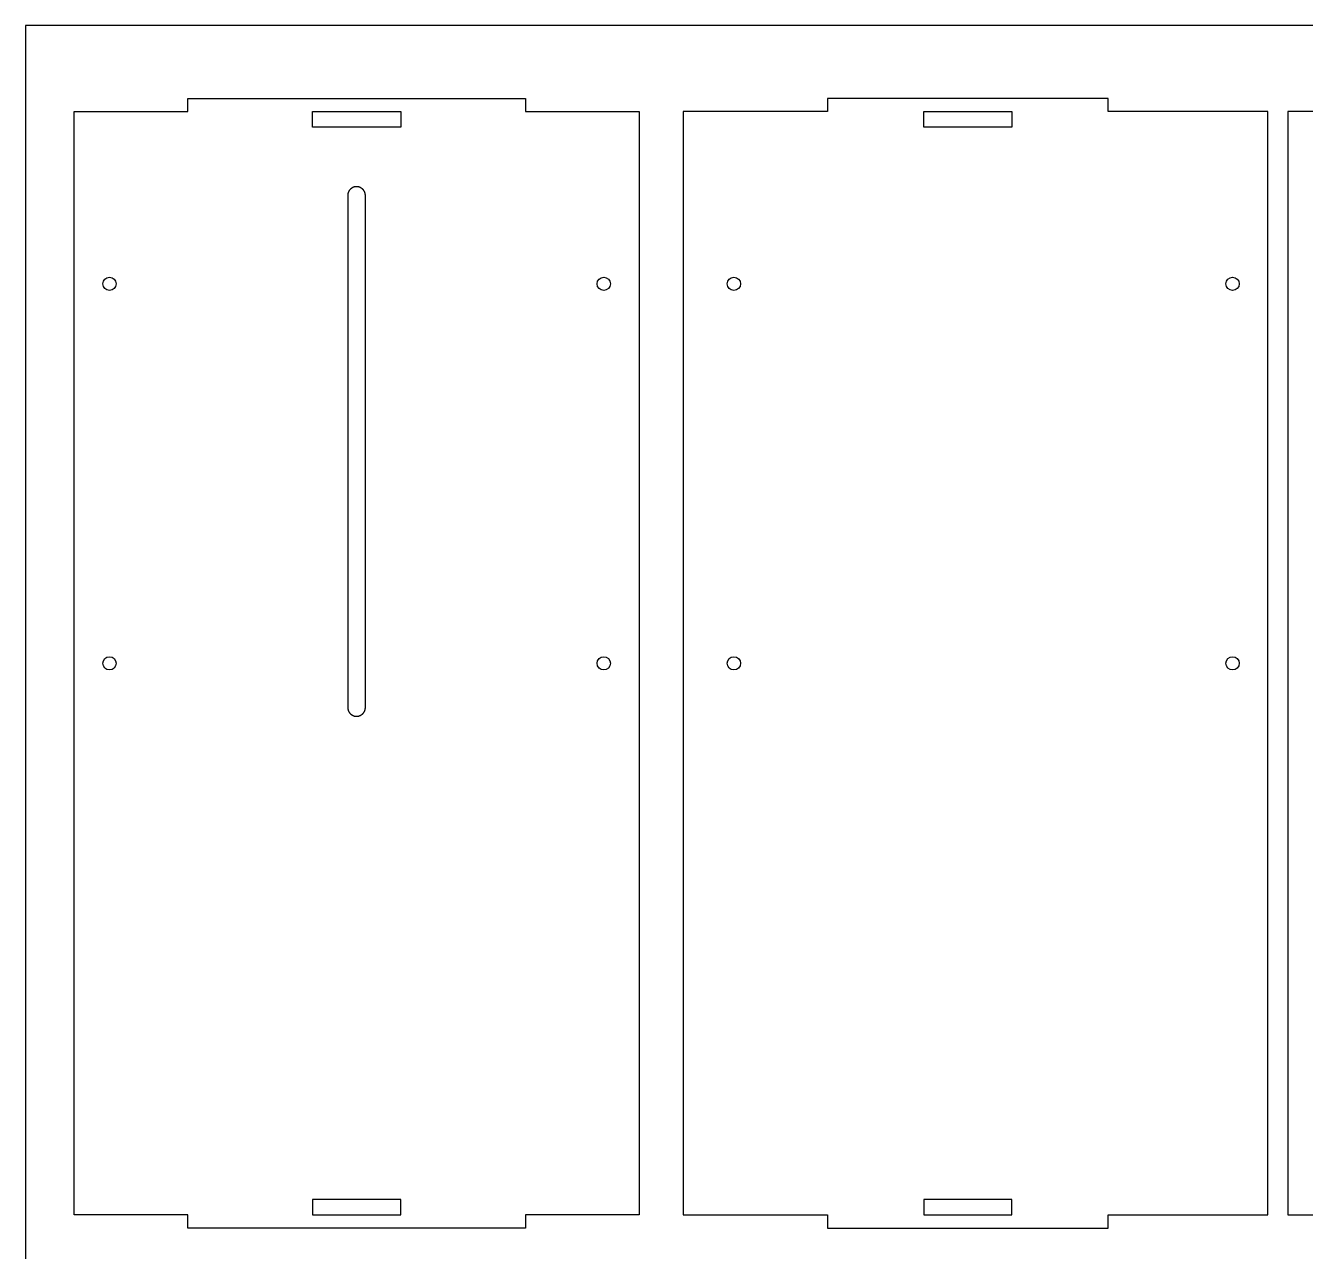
# Model space of a CAD drawing. Extents: x 118 to 718, y 223 to 1123.
# Drawn here: x 118 to 408, y 845.2 to 1123 of the extents above; entities that cross this region are included whole.
import ezdxf

# ---------------------------------------------------------------- set-up
doc = ezdxf.new("R2010")
doc.units = 0
doc.layers.add('2D$MOD_SUP', color=7, linetype='CONTINUOUS')
doc.layers.add('DEFAULT', color=7, linetype='CONTINUOUS')

msp = doc.modelspace()

# ---------------------------------------------------------------- linework, layer by layer
at = {"layer": '2D$MOD_SUP'}
for p, q in [((154.75, 1103.5), (154.75, 1106.5)), ((154.75, 1106.5), (231.25, 1106.5)), ((231.25, 1106.5), (231.25, 1103.5)), ((363.3, 1106.5), (299.7, 1106.5)), ((299.7, 1106.5), (299.7, 1103.5)), ((363.3, 1103.5), (363.3, 1106.5)), ((129, 853.5), (129, 1103.5)), ((129, 1103.5), (154.75, 1103.5)), ((183, 1100), (183, 1103.5)), ((183, 1103.5), (203, 1103.5)), ((203, 1103.5), (203, 1100)), ((231.25, 1103.5), (257, 1103.5)), ((257, 1103.5), (257, 853.5)), ((299.7, 1103.5), (267, 1103.5)), ((267, 1103.5), (267, 853.5)), ((321.5, 1100), (321.5, 1103.5)), ((321.5, 1103.5), (341.5, 1103.5)), ((341.5, 1103.5), (341.5, 1100)), ((399.5, 1103.5), (363.3, 1103.5)), ((399.5, 853.5), (399.5, 1103.5)), ((436.7, 1103.5), (404, 1103.5)), ((404, 1103.5), (404, 853.5)), ((203, 1100), (183, 1100)), ((341.5, 1100), (321.5, 1100)), ((191.01, 1084.73), (191, 1084.68)), ((191, 1084.68), (191, 1084.63)), ((191, 1084.63), (191, 1084.59)), ((191.02, 1084.82), (191.01, 1084.77)), ((191.01, 1084.77), (191.01, 1084.73)), ((191.03, 1084.86), (191.02, 1084.82)), ((191.04, 1084.91), (191.03, 1084.86)), ((191.05, 1084.96), (191.04, 1084.91)), ((191.06, 1085), (191.05, 1084.96)), ((191.07, 1085.05), (191.06, 1085)), ((191.09, 1085.1), (191.07, 1085.05)), ((191.1, 1085.14), (191.09, 1085.1)), ((191.12, 1085.19), (191.1, 1085.14)), ((191.14, 1085.24), (191.12, 1085.19)), ((191.16, 1085.28), (191.14, 1085.24)), ((191.18, 1085.33), (191.16, 1085.28)), ((191.2, 1085.37), (191.18, 1085.33)), ((191.22, 1085.42), (191.2, 1085.37)), ((191.24, 1085.46), (191.22, 1085.42)), ((191.27, 1085.51), (191.24, 1085.46)), ((191.29, 1085.55), (191.27, 1085.51)), ((191.32, 1085.59), (191.29, 1085.55)), ((191.35, 1085.64), (191.32, 1085.59)), ((191.38, 1085.68), (191.35, 1085.64)), ((191.41, 1085.72), (191.38, 1085.68)), ((191.44, 1085.76), (191.41, 1085.72)), ((191.48, 1085.8), (191.44, 1085.76)), ((191.51, 1085.84), (191.48, 1085.8)), ((191.55, 1085.88), (191.51, 1085.84)), ((191.58, 1085.91), (191.55, 1085.88)), ((191.62, 1085.95), (191.58, 1085.91)), ((191.66, 1085.99), (191.62, 1085.95)), ((191.7, 1086.02), (191.66, 1085.99)), ((191.74, 1086.05), (191.7, 1086.02)), ((191.78, 1086.08), (191.74, 1086.05)), ((191.82, 1086.12), (191.78, 1086.08)), ((191.86, 1086.15), (191.82, 1086.12)), ((191.9, 1086.17), (191.86, 1086.15)), ((191.94, 1086.2), (191.9, 1086.17)), ((191.99, 1086.23), (191.94, 1086.2)), ((192.03, 1086.25), (191.99, 1086.23)), ((192.08, 1086.28), (192.03, 1086.25)), ((192.12, 1086.3), (192.08, 1086.28)), ((192.17, 1086.32), (192.12, 1086.3)), ((192.21, 1086.34), (192.17, 1086.32)), ((192.26, 1086.36), (192.21, 1086.34)), ((192.31, 1086.38), (192.26, 1086.36)), ((192.35, 1086.39), (192.31, 1086.38)), ((192.4, 1086.41), (192.35, 1086.39)), ((192.45, 1086.42), (192.4, 1086.41)), ((192.49, 1086.44), (192.45, 1086.42)), ((192.54, 1086.45), (192.49, 1086.44)), ((192.59, 1086.46), (192.54, 1086.45)), ((192.63, 1086.47), (192.59, 1086.46)), ((192.68, 1086.47), (192.63, 1086.47)), ((192.72, 1086.48), (192.68, 1086.47)), ((192.77, 1086.49), (192.72, 1086.48)), ((192.82, 1086.49), (192.77, 1086.49)), ((192.86, 1086.5), (192.82, 1086.49)), ((192.91, 1086.5), (192.86, 1086.5)), ((192.95, 1086.5), (192.91, 1086.5)), ((193, 1086.5), (192.95, 1086.5)), ((193.04, 1086.5), (193, 1086.5)), ((193.09, 1086.5), (193.04, 1086.5)), ((193.13, 1086.5), (193.09, 1086.5)), ((193.18, 1086.49), (193.13, 1086.5)), ((193.22, 1086.49), (193.18, 1086.49)), ((193.27, 1086.48), (193.22, 1086.49)), ((193.31, 1086.47), (193.27, 1086.48)), ((193.36, 1086.47), (193.31, 1086.47)), ((193.41, 1086.46), (193.36, 1086.47)), ((193.45, 1086.45), (193.41, 1086.46)), ((193.5, 1086.44), (193.45, 1086.45)), ((193.55, 1086.42), (193.5, 1086.44)), ((193.59, 1086.41), (193.55, 1086.42)), ((193.64, 1086.39), (193.59, 1086.41)), ((193.69, 1086.38), (193.64, 1086.39)), ((193.73, 1086.36), (193.69, 1086.38)), ((193.78, 1086.34), (193.73, 1086.36)), ((193.82, 1086.32), (193.78, 1086.34)), ((193.87, 1086.3), (193.82, 1086.32)), ((193.91, 1086.28), (193.87, 1086.3)), ((193.96, 1086.25), (193.91, 1086.28)), ((194, 1086.23), (193.96, 1086.25)), ((194.05, 1086.2), (194, 1086.23)), ((194.09, 1086.17), (194.05, 1086.2)), ((194.13, 1086.15), (194.09, 1086.17)), ((194.17, 1086.12), (194.13, 1086.15)), ((194.22, 1086.08), (194.17, 1086.12)), ((194.26, 1086.05), (194.22, 1086.08)), ((194.3, 1086.02), (194.26, 1086.05)), ((194.34, 1085.99), (194.3, 1086.02)), ((194.37, 1085.95), (194.34, 1085.99)), ((194.41, 1085.91), (194.37, 1085.95)), ((194.45, 1085.88), (194.41, 1085.91)), ((194.48, 1085.84), (194.45, 1085.88)), ((194.52, 1085.8), (194.48, 1085.84)), ((194.55, 1085.76), (194.52, 1085.8)), ((194.58, 1085.72), (194.55, 1085.76)), ((194.61, 1085.68), (194.58, 1085.72)), ((194.64, 1085.64), (194.61, 1085.68)), ((194.67, 1085.59), (194.64, 1085.64)), ((194.7, 1085.55), (194.67, 1085.59)), ((194.72, 1085.51), (194.7, 1085.55)), ((194.75, 1085.46), (194.72, 1085.51)), ((194.77, 1085.42), (194.75, 1085.46)), ((194.8, 1085.37), (194.77, 1085.42)), ((194.82, 1085.33), (194.8, 1085.37)), ((194.84, 1085.28), (194.82, 1085.33)), ((194.86, 1085.24), (194.84, 1085.28)), ((194.87, 1085.19), (194.86, 1085.24)), ((194.89, 1085.14), (194.87, 1085.19)), ((194.9, 1085.1), (194.89, 1085.14)), ((194.92, 1085.05), (194.9, 1085.1)), ((194.93, 1085), (194.92, 1085.05)), ((194.94, 1084.96), (194.93, 1085)), ((194.95, 1084.91), (194.94, 1084.96)), ((194.96, 1084.86), (194.95, 1084.91)), ((194.97, 1084.82), (194.96, 1084.86)), ((194.98, 1084.77), (194.97, 1084.82)), ((194.98, 1084.73), (194.98, 1084.77)), ((194.99, 1084.68), (194.98, 1084.73)), ((194.99, 1084.63), (194.99, 1084.68)), ((194.99, 1084.59), (194.99, 1084.63)), ((191, 1084.59), (191, 1084.54)), ((191, 1084.54), (191, 1084.5)), ((191, 1084.5), (191, 968.5)), ((195, 1084.54), (194.99, 1084.59)), ((195, 1084.5), (195, 1084.54)), ((195, 968.5), (195, 1084.5)), ((191, 968.5), (191, 968.46)), ((191, 968.46), (191, 968.41)), ((191, 968.41), (191, 968.37)), ((191, 968.37), (191, 968.32)), ((191, 968.32), (191.01, 968.27)), ((191.01, 968.27), (191.01, 968.23)), ((191.01, 968.23), (191.02, 968.18)), ((191.02, 968.18), (191.03, 968.14)), ((191.03, 968.14), (191.04, 968.09)), ((191.04, 968.09), (191.05, 968.04)), ((191.05, 968.04), (191.06, 968)), ((191.06, 968), (191.07, 967.95)), ((191.07, 967.95), (191.09, 967.9)), ((191.09, 967.9), (191.1, 967.86)), ((191.1, 967.86), (191.12, 967.81)), ((191.12, 967.81), (191.14, 967.76)), ((191.14, 967.76), (191.16, 967.72)), ((191.16, 967.72), (191.18, 967.67)), ((191.18, 967.67), (191.2, 967.63)), ((191.2, 967.63), (191.22, 967.58)), ((191.22, 967.58), (191.24, 967.54)), ((191.24, 967.54), (191.27, 967.49)), ((191.27, 967.49), (191.29, 967.45)), ((191.29, 967.45), (191.32, 967.41)), ((191.32, 967.41), (191.35, 967.36)), ((191.35, 967.36), (191.38, 967.32)), ((191.38, 967.32), (191.41, 967.28)), ((191.41, 967.28), (191.44, 967.24)), ((191.44, 967.24), (191.48, 967.2)), ((191.48, 967.2), (191.51, 967.16)), ((191.51, 967.16), (191.55, 967.12)), ((191.55, 967.12), (191.58, 967.09)), ((191.58, 967.09), (191.62, 967.05)), ((191.62, 967.05), (191.66, 967.01)), ((191.66, 967.01), (191.7, 966.98)), ((191.7, 966.98), (191.74, 966.95)), ((191.74, 966.95), (191.78, 966.92)), ((191.78, 966.92), (191.82, 966.88)), ((191.82, 966.88), (191.86, 966.85)), ((191.86, 966.85), (191.9, 966.83)), ((191.9, 966.83), (191.94, 966.8)), ((191.94, 966.8), (191.99, 966.77)), ((191.99, 966.77), (192.03, 966.75)), ((192.03, 966.75), (192.08, 966.72)), ((192.08, 966.72), (192.12, 966.7)), ((192.12, 966.7), (192.17, 966.68)), ((192.17, 966.68), (192.21, 966.66)), ((192.21, 966.66), (192.26, 966.64)), ((192.26, 966.64), (192.31, 966.62)), ((192.31, 966.62), (192.35, 966.61)), ((192.35, 966.61), (192.4, 966.59)), ((192.4, 966.59), (192.45, 966.58)), ((192.45, 966.58), (192.49, 966.56)), ((192.49, 966.56), (192.54, 966.55)), ((192.54, 966.55), (192.59, 966.54)), ((192.59, 966.54), (192.63, 966.53)), ((192.63, 966.53), (192.68, 966.53)), ((192.68, 966.53), (192.72, 966.52)), ((192.72, 966.52), (192.77, 966.51)), ((192.77, 966.51), (192.82, 966.51)), ((192.82, 966.51), (192.86, 966.5)), ((192.86, 966.5), (192.91, 966.5)), ((192.91, 966.5), (192.95, 966.5)), ((192.95, 966.5), (193, 966.5)), ((193, 966.5), (193.04, 966.5)), ((193.04, 966.5), (193.09, 966.5)), ((193.09, 966.5), (193.13, 966.5)), ((193.13, 966.5), (193.18, 966.51)), ((193.18, 966.51), (193.22, 966.51)), ((193.22, 966.51), (193.27, 966.52)), ((193.27, 966.52), (193.31, 966.53)), ((193.31, 966.53), (193.36, 966.53)), ((193.36, 966.53), (193.41, 966.54)), ((193.41, 966.54), (193.45, 966.55)), ((193.45, 966.55), (193.5, 966.56)), ((193.5, 966.56), (193.55, 966.58)), ((193.55, 966.58), (193.59, 966.59)), ((193.59, 966.59), (193.64, 966.61)), ((193.64, 966.61), (193.69, 966.62)), ((193.69, 966.62), (193.73, 966.64)), ((193.73, 966.64), (193.78, 966.66)), ((193.78, 966.66), (193.82, 966.68)), ((193.82, 966.68), (193.87, 966.7)), ((193.87, 966.7), (193.91, 966.72)), ((193.91, 966.72), (193.96, 966.75)), ((193.96, 966.75), (194, 966.77)), ((194, 966.77), (194.05, 966.8)), ((194.05, 966.8), (194.09, 966.83)), ((194.09, 966.83), (194.13, 966.85)), ((194.13, 966.85), (194.17, 966.88)), ((194.17, 966.88), (194.22, 966.92)), ((194.22, 966.92), (194.26, 966.95)), ((194.26, 966.95), (194.3, 966.98)), ((194.3, 966.98), (194.34, 967.01)), ((194.34, 967.01), (194.37, 967.05)), ((194.37, 967.05), (194.41, 967.09)), ((194.41, 967.09), (194.45, 967.12)), ((194.45, 967.12), (194.48, 967.16)), ((194.48, 967.16), (194.52, 967.2)), ((194.52, 967.2), (194.55, 967.24)), ((194.55, 967.24), (194.58, 967.28)), ((194.58, 967.28), (194.61, 967.32)), ((194.61, 967.32), (194.64, 967.36)), ((194.64, 967.36), (194.67, 967.41)), ((194.67, 967.41), (194.7, 967.45)), ((194.7, 967.45), (194.72, 967.49)), ((194.72, 967.49), (194.75, 967.54)), ((194.75, 967.54), (194.77, 967.58)), ((194.77, 967.58), (194.8, 967.63)), ((194.8, 967.63), (194.82, 967.67)), ((194.82, 967.67), (194.84, 967.72)), ((194.84, 967.72), (194.86, 967.76)), ((194.86, 967.76), (194.87, 967.81)), ((194.87, 967.81), (194.89, 967.86)), ((194.89, 967.86), (194.9, 967.9)), ((194.9, 967.9), (194.92, 967.95)), ((194.92, 967.95), (194.93, 968)), ((194.93, 968), (194.94, 968.04)), ((194.94, 968.04), (194.95, 968.09)), ((194.95, 968.09), (194.96, 968.14)), ((194.96, 968.14), (194.97, 968.18)), ((194.97, 968.18), (194.98, 968.23)), ((194.98, 968.27), (194.99, 968.32)), ((194.98, 968.23), (194.98, 968.27)), ((194.99, 968.41), (195, 968.46)), ((194.99, 968.37), (194.99, 968.41)), ((194.99, 968.32), (194.99, 968.37)), ((195, 968.46), (195, 968.5)), ((183, 857), (183, 853.5)), ((203, 857), (183, 857)), ((203, 853.5), (203, 857)), ((341.5, 857), (321.5, 857)), ((321.5, 857), (321.5, 853.5)), ((341.5, 853.5), (341.5, 857)), ((154.75, 853.5), (129, 853.5)), ((154.75, 850.5), (154.75, 853.5)), ((183, 853.5), (203, 853.5)), ((257, 853.5), (231.25, 853.5)), ((231.25, 853.5), (231.25, 850.5)), ((267, 853.5), (299.7, 853.5)), ((299.7, 853.5), (299.7, 850.5)), ((321.5, 853.5), (341.5, 853.5)), ((363.3, 850.5), (363.3, 853.5)), ((363.3, 853.5), (399.5, 853.5)), ((404, 853.5), (436.7, 853.5)), ((231.25, 850.5), (154.75, 850.5)), ((299.7, 850.5), (363.3, 850.5))]:
    msp.add_line(p, q, dxfattribs=at)
for centre in [(137, 1064.5), (249, 1064.5), (278.5, 1064.5), (391.5, 1064.5), (137, 978.5), (249, 978.5), (278.5, 978.5), (391.5, 978.5)]:
    msp.add_circle(centre, 1.5, dxfattribs=at)
at = {"layer": 'DEFAULT'}
for p, q in [((718, 1123), (118, 1123)), ((118, 1123), (118, 223))]:
    msp.add_line(p, q, dxfattribs=at)

doc.saveas('drawing.dxf')
